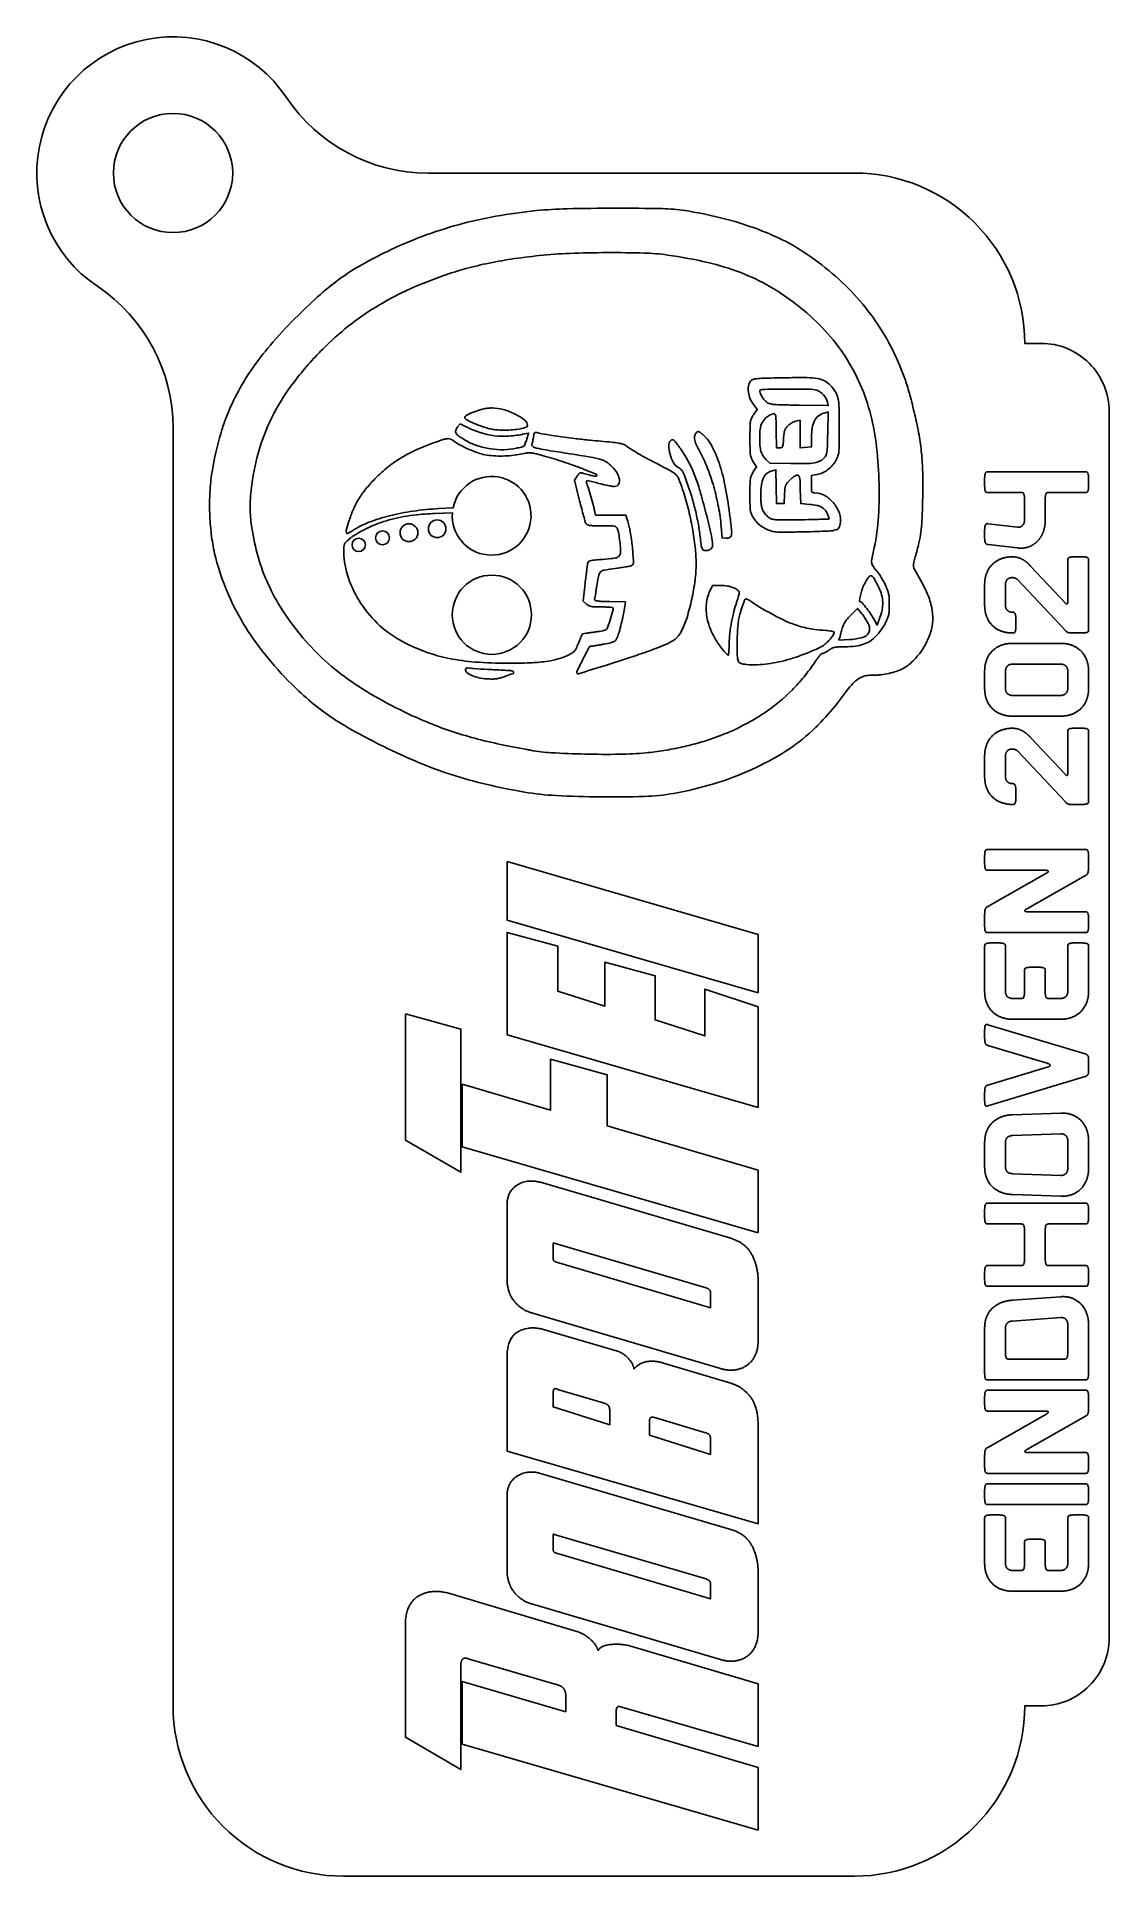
# Model space of a CAD drawing. Header units: millimetres. Extents: x -13.4 to 18.1, y -37 to 17.
import ezdxf

# ---------------------------------------------------------------- set-up
doc = ezdxf.new("R2010")
doc.units = ezdxf.units.MM

msp = doc.modelspace()

# ---------------------------------------------------------------- linework, layer by layer
for p, q in [((14.466, 3.791), (14.466, 3.995)), ((14.568, 4.198), (17.414, 4.198)), ((17.516, 3.995), (17.516, 3.791)), ((15.533, 3.588), (14.568, 3.588)), ((15.635, 2.776), (15.635, 3.384)), ((16.245, 3.384), (16.245, 2.776)), ((17.414, 3.588), (16.347, 3.588)), ((14.466, 2.268), (14.466, 2.471)), ((14.568, 2.675), (15.431, 2.573)), ((11.154, 1.637), (11.224, 1.973)), ((15.431, 1.962), (14.568, 2.064)), ((17.109, 1.702), (17.313, 1.702)), ((11.286, 1.303), (11.213, 1.393)), ((15.816, 1.429), (16.836, 0.344)), ((16.906, 0.372), (16.906, 1.6)), ((17.516, 1.6), (17.516, -0.432)), ((14.466, 0.28), (14.466, 0.89)), ((15.077, 0.89), (15.077, 0.28)), ((16.836, -0.46), (15.426, 1.037)), ((15.382, -0.127), (15.382, -0.331)), ((17.313, -0.534), (17.007, -0.534)), ((15.28, -0.839), (16.702, -0.839)), ((16.702, -1.45), (15.28, -1.45)), ((14.466, -2.162), (14.466, -1.653)), ((15.077, -1.653), (15.077, -2.162)), ((16.906, -2.162), (16.906, -1.653)), ((17.516, -1.653), (17.516, -2.162)), ((15.28, -2.366), (16.702, -2.366)), ((16.702, -2.976), (15.28, -2.976)), ((15.816, -3.604), (16.836, -4.688)), ((16.906, -4.661), (16.906, -3.433)), ((17.109, -3.331), (17.313, -3.331)), ((17.516, -3.433), (17.516, -5.465)), ((0.451, -3.843), (1.037, -3.956)), ((14.466, -4.753), (14.466, -4.142)), ((15.077, -4.142), (15.077, -4.753)), ((16.836, -5.493), (15.426, -3.996)), ((15.382, -5.16), (15.382, -5.363)), ((17.313, -5.567), (17.007, -5.567)), ((14.568, -6.89), (17.414, -6.89)), ((14.466, -7.297), (14.466, -7.093)), ((16.235, -7.5), (14.568, -7.5)), ((17.516, -7.093), (17.516, -7.398)), ((14.555, -8.567), (16.263, -7.599)), ((17.427, -7.652), (15.719, -8.619)), ((14.466, -9.126), (14.466, -8.82)), ((15.747, -8.719), (17.414, -8.719)), ((17.516, -8.922), (17.516, -9.126)), ((17.414, -9.329), (14.568, -9.329)), ((14.67, -9.634), (14.873, -9.634)), ((17.109, -9.634), (17.313, -9.634)), ((14.466, -11.059), (14.466, -9.736)), ((15.077, -9.736), (15.077, -11.059)), ((16.906, -11.059), (16.906, -9.736)), ((17.516, -9.736), (17.516, -11.059)), ((15.635, -11.059), (15.635, -10.448)), ((15.838, -10.347), (16.042, -10.347)), ((16.245, -10.448), (16.245, -11.059)), ((15.28, -11.262), (15.533, -11.262)), ((16.347, -11.262), (16.702, -11.262)), ((16.702, -11.873), (15.28, -11.873)), ((14.466, -12.411), (14.466, -12.208)), ((14.563, -12.034), (17.419, -12.89)), ((16.305, -13.166), (14.563, -12.645)), ((14.563, -13.806), (16.305, -13.283)), ((17.516, -13.022), (17.516, -13.429)), ((14.466, -14.24), (14.466, -14.037)), ((17.419, -13.558), (14.563, -14.414)), ((15.28, -14.68), (16.702, -14.628)), ((14.466, -16.204), (14.466, -15.494)), ((15.077, -15.494), (15.077, -16.204)), ((16.702, -15.238), (15.28, -15.29)), ((16.906, -16.256), (16.906, -15.442)), ((17.516, -15.442), (17.516, -16.256)), ((1.425, -16.661), (7.011, -18.304)), ((15.28, -16.407), (16.702, -16.459)), ((14.568, -17.273), (17.414, -17.273)), ((16.702, -17.07), (15.28, -17.018)), ((0.445, -19.484), (0.445, -17.332)), ((14.466, -17.68), (14.466, -17.477)), ((17.516, -17.477), (17.516, -17.68)), ((15.533, -17.884), (14.568, -17.884)), ((15.635, -18.899), (15.635, -18.087)), ((16.245, -18.087), (16.245, -18.899)), ((17.414, -17.884), (16.347, -17.884)), ((1.8, -18.505), (1.8, -18.881)), ((6.287, -19.759), (1.834, -18.452)), ((1.894, -19.002), (6.394, -20.336)), ((14.466, -19.509), (14.466, -19.306)), ((14.568, -19.102), (15.533, -19.102)), ((16.347, -19.105), (17.414, -19.102)), ((17.516, -19.306), (17.516, -19.509)), ((6.421, -20.296), (6.421, -19.907)), ((7.816, -19.552), (7.816, -21.322)), ((17.414, -19.713), (14.568, -19.713)), ((6.71, -22.127), (1.23, -20.511)), ((15.28, -20.122), (16.702, -20.02)), ((1.512, -20.98), (3.685, -21.617)), ((14.466, -22.256), (14.466, -20.936)), ((15.077, -20.936), (15.077, -21.646)), ((16.702, -20.631), (15.28, -20.733)), ((16.906, -21.646), (16.906, -20.834)), ((17.516, -20.834), (17.516, -22.256)), ((5.04, -21.966), (7.011, -22.556)), ((15.178, -21.849), (16.804, -21.849)), ((17.414, -22.46), (14.568, -22.46)), ((3.269, -23.133), (1.968, -22.751)), ((14.466, -23.172), (14.466, -22.969)), ((14.568, -22.765), (17.414, -22.765)), ((17.516, -22.969), (17.516, -23.274)), ((6.247, -24.005), (4.811, -23.576)), ((14.555, -24.443), (16.263, -23.475)), ((16.235, -23.376), (14.568, -23.376)), ((17.427, -23.527), (15.719, -24.495)), ((14.466, -25.001), (14.466, -24.696)), ((15.747, -24.594), (17.414, -24.594)), ((17.516, -24.798), (17.516, -25.001)), ((1.425, -25.205), (7.011, -26.849)), ((17.414, -25.205), (14.568, -25.205)), ((0.445, -28.029), (0.445, -25.876)), ((14.466, -25.917), (14.466, -25.713)), ((14.568, -25.51), (17.414, -25.51)), ((17.516, -25.713), (17.516, -25.917)), ((17.414, -26.12), (14.568, -26.12)), ((14.67, -26.426), (14.873, -26.426)), ((17.109, -26.426), (17.313, -26.426)), ((6.287, -28.304), (1.834, -26.996)), ((14.466, -27.85), (14.466, -26.527)), ((15.077, -26.527), (15.077, -27.85)), ((16.906, -27.85), (16.906, -26.527)), ((17.516, -26.527), (17.516, -27.85)), ((1.8, -27.05), (1.8, -27.425)), ((15.635, -27.85), (15.635, -27.24)), ((15.838, -27.138), (16.042, -27.138)), ((16.245, -27.24), (16.245, -27.85)), ((1.894, -27.546), (6.394, -28.881)), ((15.28, -28.054), (15.533, -28.054)), ((16.347, -28.054), (16.702, -28.054)), ((6.421, -28.841), (6.421, -28.452)), ((7.816, -28.096), (7.816, -29.867)), ((-1.231, -28.733), (2.498, -29.847)), ((6.71, -30.672), (1.23, -29.055)), ((16.702, -28.664), (15.28, -28.664)), ((1.86, -31.389), (-0.661, -30.658))]:
    msp.add_line(p, q)
for points in [[(-9.358, 5.485), (-9.358, -32.031, 0.414214), (-4.358, -37.031), (10.642, -37.031, 0.414214), (15.642, -32.031), (16.122, -32.031, 0.414214), (18.122, -30.031), (18.122, 5.969, 0.414214), (16.122, 7.969), (15.642, 7.969, 0.414214), (10.642, 12.969), (-1.874, 12.969, -0.250492), (-6.032, 15.191, 1.218525), (-11.58, 9.643, -0.250492)], [(-0.967, 5.245, -0.106049), (-1.052, 5.332, -0.228681), (-1.061, 5.414, -0.087003), (-1.004, 5.518), (-0.933, 5.606), (-0.771, 5.525, 0.037102), (-0.342, 5.351, 0.094684), (0.503, 5.246, 0.037296), (0.961, 5.31), (1.079, 5.336), (1.025, 5.157, -0.009609), (1.002, 5.086, -0.022906), (0.957, 4.972, -0.113044), (0.944, 4.954, -0.095792), (0.924, 4.943, -0.007562), (0.866, 4.925, -0.010054), (0.796, 4.906, -0.007526), (0.718, 4.888, -0.050854), (0.356, 4.846, -0.040113), (-0.039, 4.873, -0.040462), (-0.419, 4.961, -0.055122), (-0.741, 5.105, -0.013151)], [(6.189, 1.919, -0.086573), (6.162, 1.974, -0.037004), (6.14, 2.078, -0.005543), (6.114, 2.289, 0.018612), (6.053, 2.702, 0.015467), (5.958, 3.136, 0.014874), (5.832, 3.581, 0.013899), (5.677, 4.029, 0.014838), (5.625, 4.156, 0.047546), (5.58, 4.235, 0.06778), (5.53, 4.289, 0.061855), (5.467, 4.329, -0.161097), (5.333, 4.457, -0.056251), (5.233, 4.709, -0.056547), (5.193, 4.969, -0.209038), (5.252, 5.12, -0.438924), (5.353, 5.116, -0.025748), (5.562, 4.842, -0.029146), (5.781, 4.477, -0.027322), (5.961, 4.081, -0.023939), (6.105, 3.654, -0.007058), (6.285, 2.986, -0.00516), (6.448, 2.317, -0.057157), (6.479, 2.044, -0.13317), (6.459, 1.969, -0.124485), (6.403, 1.912, -0.110977), (6.321, 1.884, -0.090123), (6.229, 1.891, -0.174115)], [(7.036, 2.509, -0.064903), (7.033, 2.34, -0.242378), (6.981, 2.267, -0.143298), (6.873, 2.247), (6.759, 2.258), (6.731, 2.593, 0.026155), (6.653, 3.167, 0.022532), (6.513, 3.76, 0.023047), (6.325, 4.32, 0.032933), (6.104, 4.796, -0.016652), (5.992, 5.017, -0.068659), (5.948, 5.161, -0.120121), (5.956, 5.267, -0.114579), (6.013, 5.36, -0.137736), (6.045, 5.378, -0.163615), (6.08, 5.376, -0.072132), (6.128, 5.347, -0.011786), (6.209, 5.277, -0.087498), (6.46, 4.954, -0.041289), (6.668, 4.468, -0.031941), (6.841, 3.815, -0.015704), (6.98, 2.965, -0.004931)]]:
    msp.add_lwpolyline(points, format="xyb", close=True)
for points in [[(-7.924, 5.432, -0.020681), (-7.791, 5.814, -0.030242), (-7.439, 6.569, -0.029452), (-6.996, 7.282, -0.026359), (-6.426, 8.005, -0.016582), (-5.69, 8.789, -0.015009), (-5.032, 9.407, -0.025615), (-4.442, 9.878, -0.026416), (-3.82, 10.275, -0.017266), (-3.065, 10.67, -0.021712), (-2.029, 11.112, -0.023337), (-0.983, 11.451, -0.022715), (0.115, 11.698, -0.018535), (1.308, 11.864, -0.019922), (2.199, 11.92, -0.005421), (3.61, 11.936, -0.004567), (5.011, 11.923, -0.034152), (5.672, 11.866, -0.020977), (6.671, 11.668, -0.024176), (7.603, 11.393, -0.025948), (8.436, 11.053, -0.036004), (9.14, 10.659, -0.030219), (9.993, 10.02, -0.034672), (10.722, 9.309)], [(11.821, 7.655, -0.013505), (12.009, 7.23, -0.018081), (12.156, 6.836, -0.015672), (12.287, 6.39, -0.00714), (12.433, 5.8, -0.014078), (12.552, 5.206, -0.021093), (12.62, 4.681, -0.018718), (12.649, 4.109, -0.008417), (12.645, 3.356, -0.005257), (12.626, 2.772, -0.021794), (12.595, 2.421, -0.026935), (12.537, 2.11, -0.011223), (12.428, 1.698), (12.384, 1.547, 0.207565), (12.413, 1.318), (12.466, 1.228, -0.022087), (12.737, 0.722, -0.046875), (12.891, 0.305, -0.059209), (12.944, -0.064, -0.066484), (12.905, -0.421, -0.053352), (12.772, -0.787, -0.047597), (12.56, -1.132, -0.049345), (12.297, -1.418, -0.071698), (12.012, -1.607, -0.039361), (11.824, -1.678)], [(7.768, 2.725, -0.02289), (7.675, 2.854, -0.042366), (7.619, 2.957, -0.066602), (7.591, 3.055, -0.032537), (7.579, 3.197, -0.007242), (7.579, 3.849, -0.032343), (7.591, 3.992, -0.066087), (7.618, 4.089, -0.042555), (7.674, 4.193), (7.771, 4.342), (7.674, 4.491, -0.043305), (7.618, 4.595, -0.066127), (7.591, 4.694, -0.031596), (7.579, 4.84, -0.003404), (7.577, 5.179, -0.003222), (7.579, 5.528, -0.034549), (7.591, 5.669, -0.072929), (7.621, 5.765, -0.038508), (7.683, 5.875), (7.789, 6.031), (7.687, 6.164, -0.065354), (7.586, 6.34, -0.062825), (7.533, 6.538, -0.069396), (7.532, 6.723, -0.136617), (7.59, 6.856, -0.134875), (7.661, 6.906, -0.062782), (7.771, 6.932, -0.019802), (7.98, 6.945, -0.001344), (8.577, 6.958, -0.005342), (9.245, 6.963, -0.040606), (9.559, 6.937, -0.084779), (9.761, 6.867, -0.071339), (9.942, 6.73, -0.060312), (10.084, 6.548, -0.083878), (10.159, 6.357, -0.045077), (10.192, 6.072, -0.006912), (10.2, 5.502, -0.001864), (10.197, 4.983, -0.02408), (10.186, 4.79, -0.059215), (10.157, 4.664, -0.040279), (10.097, 4.529)], [(9.64, 6.54, 0.070692), (9.535, 6.592, 0.078043), (9.321, 6.627, 0.004386), (8.645, 6.626, 0.001661), (7.924, 6.616, 0.335506), (7.871, 6.574, 0.118986), (7.871, 6.553)], [(-0.563, 5.943, -0.011505), (-0.464, 5.982, -0.039065), (-0.224, 6.048, -0.020207), (-0.106, 6.066, -0.027807), (0.001, 6.072, -0.067639), (0.332, 6.027, -0.047457), (0.684, 5.893, -0.048016), (0.966, 5.718, -0.233893), (1.047, 5.554, -0.331851), (1.011, 5.506, -0.023355), (0.837, 5.463, -0.027412), (0.617, 5.432, -0.02178), (0.377, 5.421, -0.012117), (0.182, 5.426, -0.026653), (0.034, 5.442, -0.028242), (-0.106, 5.472, -0.015355), (-0.274, 5.524, -0.008923), (-0.397, 5.569)], [(7.897, 6.471, 0.018752), (7.918, 6.426, 0.035602), (7.946, 6.377, 0.043699), (8.031, 6.276, 0.036005), (8.073, 6.24, 0.096983), (8.161, 6.197, 0.041585), (8.289, 6.175, 0.017278), (8.511, 6.163, 0.001892), (9.024, 6.154), (9.875, 6.143), (9.85, 6.241, 0.063218), (9.805, 6.356)], [(8.002, 4.611, 0.038899), (8.047, 4.56), (8.159, 4.454), (8.779, 4.441, 0.007787), (9.222, 4.44, 0.038535), (9.469, 4.462, 0.070944), (9.631, 4.513, 0.092041), (9.756, 4.605, 0.07974), (9.809, 4.682, 0.074093), (9.836, 4.774, 0.028052), (9.849, 4.93, 0.002438), (9.859, 5.329), (9.87, 5.957), (9.753, 5.923, 0.098359), (9.587, 5.838, 0.105405), (9.472, 5.698, 0.081674), (9.405, 5.492, 0.03762), (9.383, 5.211), (9.382, 4.926), (9.047, 4.9), (9.047, 5.709), (8.926, 5.685, 0.054775), (8.872, 5.668)], [(-0.63, 5.666, -0.028589), (-0.698, 5.703, -0.013015), (-0.77, 5.749, -0.121559), (-0.794, 5.776, -0.253561), (-0.794, 5.802)], [(7.951, 5.668, 0.073129), (7.9, 5.56, 0.051555), (7.871, 5.404, 0.042416), (7.871, 4.97, 0.044026), (7.9, 4.802, 0.045559), (7.922, 4.743)], [(8.745, 5.594, 0.036801), (8.693, 5.55, 0.039311), (8.632, 5.478, 0.075043), (8.598, 5.412, 0.053295), (8.578, 5.323, 0.011938), (8.563, 5.169, -0.006015), (8.549, 5, -0.075157), (8.534, 4.938, -0.205954), (8.505, 4.91, -0.091555), (8.452, 4.9), (8.359, 4.9), (8.348, 5.414, 0.002), (8.34, 5.756, 0.040002), (8.329, 5.859, 0.217599), (8.302, 5.897, 0.208026), (8.255, 5.903, 0.064581), (8.14, 5.851)], [(0.591, 4.677, 0.025696), (0.845, 4.716, -0.012859), (1.024, 4.748, -0.053496), (1.134, 4.753, -0.044208), (1.251, 4.735, -0.006935), (1.478, 4.677, -0.012549), (2.036, 4.51, -0.011992), (2.593, 4.313, -0.007187), (3.067, 4.124, -0.694079), (3.065, 4.072, -0.111935), (3.037, 4.069, -0.027925), (2.899, 4.094, -0.01174), (2.819, 4.116, 0.004596), (2.649, 4.164, 0.105973), (2.598, 4.166, 0.181439), (2.561, 4.145, 0.019074), (2.5, 4.065), (2.422, 3.956), (2.575, 3.349, 0.002623), (2.637, 3.112, 0.003711), (2.694, 2.901, 0.002147), (2.744, 2.724, 0.052052), (2.764, 2.677, 0.167477), (2.801, 2.642, 0.069422), (2.868, 2.623, 0.030533), (2.986, 2.614, 0.004464), (3.226, 2.612, -0.003137), (3.506, 2.61, -0.047022), (3.603, 2.6, -0.1475), (3.654, 2.572, -0.105691), (3.689, 2.517, -0.050824), (3.724, 2.386, -0.023075), (3.777, 1.929, -0.053463), (3.772, 1.796, -0.152202), (3.736, 1.722, -0.136082), (3.663, 1.677, -0.04687), (3.515, 1.65, -0.004707), (3.158, 1.62, 0.005889), (2.968, 1.604, 0.048235), (2.883, 1.587, 0.124772), (2.838, 1.56, 0.146247), (2.815, 1.518, 0.017292), (2.806, 1.465, 0.001094), (2.786, 1.31, 0.001607), (2.762, 1.125, 0.001194), (2.737, 0.92), (2.676, 0.401), (2.775, 0.316, 0.056617), (2.842, 0.27, 0.071659), (2.913, 0.245, 0.041709), (3.014, 0.233, 0.007813), (3.201, 0.23, -0.005352), (3.327, 0.229, -0.008186), (3.437, 0.225, -0.003682), (3.53, 0.219, -0.18107), (3.546, 0.212, -0.26977), (3.561, 0.156, -0.006069), (3.482, -0.117, -0.007386), (3.397, -0.383, -0.186671), (3.349, -0.441, -0.072962), (3.312, -0.456, -0.01645), (3.106, -0.494, -0.007109), (2.983, -0.512, 0.004032), (2.863, -0.528, 0.006188), (2.759, -0.544, 0.002447), (2.671, -0.559, 0.153692), (2.657, -0.566, 0.092253), (2.648, -0.579, 0.001924), (2.616, -0.652, 0.004417), (2.58, -0.738, 0.002952), (2.539, -0.836, -0.013428), (2.475, -0.986, -0.064447), (2.425, -1.065, -0.080109), (2.362, -1.12, -0.02738), (2.256, -1.178, -0.044383), (1.942, -1.297, -0.03439), (1.583, -1.371, -0.025068), (1.121, -1.411, -0.009354), (0.47, -1.421, -0.017022), (-0.49, -1.386, -0.032474), (-1.254, -1.282, -0.037135), (-1.927, -1.093, -0.03203), (-2.6, -0.798, -0.066301), (-3.284, -0.32, -0.06109), (-3.842, 0.332, -0.062866), (-4.211, 1.08, -0.079878), (-4.345, 1.837, -0.011336), (-4.344, 1.997, -0.086599), (-4.328, 2.07, -0.103066), (-4.29, 2.128, -0.019055), (-4.195, 2.216, -0.040468), (-4.01, 2.35, -0.018553), (-3.751, 2.495, -0.018025), (-3.46, 2.631, -0.021427), (-3.176, 2.736, -0.02059), (-2.843, 2.83, -0.018564), (-2.492, 2.899, -0.017139), (-2.11, 2.946, -0.01261), (-1.684, 2.973), (-1.159, 2.994, 31.781777), (-1.139, 3.138), (-1.553, 3.116, 0.021775), (-2.309, 3.043, 0.026753), (-3.006, 2.906, 0.029569), (-3.608, 2.715, 0.050872), (-4.077, 2.478, -0.021), (-4.226, 2.391, -0.434824), (-4.27, 2.407, -0.174282), (-4.275, 2.478, -0.006041), (-4.195, 2.747, -0.027458), (-4.073, 3.08, -0.032862), (-3.92, 3.377, -0.031827), (-3.726, 3.659, -0.023226), (-3.476, 3.946, -0.029673), (-3.092, 4.305, -0.035491), (-2.689, 4.593, -0.032656), (-2.222, 4.839, -0.01976), (-1.642, 5.07, -0.00766), (-1.399, 5.152, -0.068234), (-1.288, 5.172, -0.123527), (-1.203, 5.154, -0.046869), (-1.1, 5.091, 0.039971), (-0.92, 4.978, 0.034981), (-0.405, 4.752, 0.040758), (-0.202, 4.698, 0.027821), (0.044, 4.668)], [(2.475, 5.17, 0.006563), (2.889, 5.125, -0.000942), (3.511, 5.066, -0.014399), (3.726, 5.039, -0.043838), (3.846, 5.009, -0.068517), (3.941, 4.961, 0.009883), (4.15, 4.823, 0.010386), (4.361, 4.696, 0.008817), (4.605, 4.561, 0.00439), (4.919, 4.398, -0.007743), (5.275, 4.21, -0.077563), (5.408, 4.108, -0.095598), (5.492, 3.977, -0.014449), (5.6, 3.682, -0.018952), (5.76, 3.133, -0.016498), (5.886, 2.548, -0.017026), (5.969, 1.984, -0.027904), (5.996, 1.502, -0.032425), (5.964, 1.015, -0.020723), (5.867, 0.456, -0.020839), (5.729, -0.076, -0.043313), (5.569, -0.474, -0.066243), (5.452, -0.645, -0.07391), (5.297, -0.772, -0.04121), (5.047, -0.896, -0.007563), (4.563, -1.08, -0.008072), (4.055, -1.254, -0.002971), (3.333, -1.484, -0.000296), (2.54, -1.732, -0.278677), (2.504, -1.723, -0.319729), (2.495, -1.667, -0.003661), (2.672, -1.31, -0.003862), (2.854, -0.956, -0.280107), (2.907, -0.924, 0.038738), (2.944, -0.921, 0.002799), (3.044, -0.905, 0.003909), (3.163, -0.885, 0.002946), (3.294, -0.86, 0.006246), (3.503, -0.818, 0.062591), (3.586, -0.788, 0.125578), (3.636, -0.745, 0.05279), (3.678, -0.668, 0.027745), (3.735, -0.507, 0.019288), (3.857, -0.021, 0.01829), (3.892, 0.183), (3.919, 0.377), (3.459, 0.387, -0.003764), (3.208, 0.395, -0.027552), (3.088, 0.406, -0.074251), (3.029, 0.424, -0.360245), (3.015, 0.453, 0.019455), (3.023, 0.49, 0.001755), (3.039, 0.58, 0.002278), (3.057, 0.689, 0.001778), (3.076, 0.807, -0.007631), (3.137, 1.16, -0.149204), (3.188, 1.257, -0.155866), (3.284, 1.307, -0.008542), (3.622, 1.36, 0.003088), (3.797, 1.386, 0.004611), (3.949, 1.411, 0.002049), (4.078, 1.433, 0.094062), (4.103, 1.443, 0.274266), (4.157, 1.544, 0.010516), (4.124, 1.986, 0.018959), (4.063, 2.439, 0.037093), (3.974, 2.793), (3.929, 2.928), (3.04, 2.928), (3.015, 3.058, 0.021049), (2.984, 3.195, 0.003032), (2.905, 3.471, 0.003171), (2.824, 3.746, 0.018763), (2.775, 3.888, -0.192107), (2.775, 3.924, -0.335833), (2.8, 3.938, -0.032008), (2.88, 3.924, -0.000819), (3.239, 3.834, 0.01011), (3.469, 3.782, 0.055056), (3.596, 3.769, 0.118014), (3.674, 3.789, 0.149924), (3.727, 3.841, 0.181342), (3.745, 3.98, 0.074233), (3.675, 4.16, 0.063236), (3.536, 4.343, 0.058197), (3.352, 4.492, 0.052777), (3.262, 4.536, 0.023384), (3.135, 4.576, 0.01766), (2.965, 4.615, 0.007566), (2.735, 4.655, -0.000465), (1.581, 4.84, -0.015712), (1.308, 4.892, -0.096055), (1.201, 4.94, -0.332094), (1.178, 5.007, 0.0214), (1.189, 5.047)], [(1.214, 5.166, 0.009457), (1.222, 5.225, -0.018141), (1.235, 5.302, -0.119336), (1.252, 5.337, -0.207583), (1.278, 5.35, -0.072493), (1.32, 5.347, 0.013507), (1.616, 5.291)], [(1.886, -5.307, -0.028967), (0.954, -5.203, -0.015549), (-0.179, -4.973, -0.020465), (-1.195, -4.689, -0.020749), (-2.172, -4.327, -0.016738), (-3.191, -3.861, -0.010807), (-4.081, -3.392, -0.022625), (-4.748, -2.981, -0.026166), (-5.311, -2.555, -0.021002), (-5.871, -2.04, -0.027033), (-6.664, -1.156, -0.033661), (-7.296, -0.252, -0.035538), (-7.773, 0.684, -0.037396), (-8.104, 1.663, -0.027211), (-8.215, 2.221, -0.021779), (-8.275, 2.83, -0.021558), (-8.283, 3.451, -0.024844), (-8.235, 4.04, -0.016765), (-8.163, 4.479)], [(9.376, 2.796, 0.002189), (9.645, 2.803, 0.000277), (9.884, 2.81, 0.191214), (9.895, 2.815, 0.264695), (9.898, 2.825, 0.010282), (9.887, 2.862, 0.015947), (9.872, 2.907, 0.010307), (9.852, 2.958, 0.074906), (9.779, 3.079, 0.094615), (9.678, 3.161, 0.07466), (9.536, 3.213, 0.030703), (9.331, 3.242), (9.066, 3.263), (9.055, 3.681, 0.003244), (9.047, 3.944, 0.043149), (9.035, 4.04, 0.159428), (9.01, 4.083, 0.183988), (8.966, 4.1, 0.11868), (8.926, 4.09, 0.030253), (8.868, 4.057, 0.028979), (8.805, 4.009, 0.025254), (8.745, 3.951, 0.022724), (8.662, 3.856, 0.080284), (8.623, 3.785, 0.065435), (8.603, 3.698, 0.011812), (8.593, 3.533), (8.582, 3.263), (8.359, 3.263), (8.338, 4.256), (8.236, 4.231, 0.106661), (8.079, 4.154, 0.11409), (7.972, 4.02, 0.080904), (7.912, 3.814, 0.031027), (7.893, 3.515, 0.010924), (7.897, 3.355, 0.024623), (7.908, 3.234, 0.032258), (7.928, 3.139, 0.050096), (7.959, 3.061, 0.033749), (7.991, 3.006, 0.044309), (8.084, 2.895, 0.039091), (8.129, 2.856, 0.089065), (8.219, 2.812, 0.051448), (8.337, 2.792, 0.019354), (8.543, 2.785)], [(9.856, 4.254, -0.055225), (9.702, 4.164, -0.065837), (9.54, 4.116), (9.382, 4.092), (9.382, 3.835, 0.005477), (9.384, 3.667, 0.08947), (9.395, 3.612, 0.236666), (9.423, 3.587, 0.063689), (9.484, 3.578, -0.120305), (9.753, 3.51, -0.085731), (10, 3.319, -0.083102), (10.175, 3.05, -0.101694), (10.237, 2.757, -0.100299), (10.202, 2.583, -0.22319), (10.105, 2.495, -0.064812), (9.883, 2.457, -0.003713), (9.189, 2.436, -0.001662), (8.614, 2.424, -0.017983), (8.382, 2.429, -0.044158), (8.236, 2.45, -0.046281), (8.099, 2.496, -0.021901), (7.954, 2.568)], [(11.051, 1.097, -0.064736), (11.08, 1.127, -0.212792), (11.132, 1.142, -0.180535), (11.184, 1.114, -0.056027), (11.247, 1.021, -0.007012), (11.358, 0.804, -0.048357), (11.44, 0.587, -0.057299), (11.473, 0.371, -0.056137), (11.456, 0.149, -0.043675), (11.39, -0.083), (11.306, -0.304), (11.228, -0.153, 0.028277), (11.136, 0.001, 0.014663), (11.004, 0.184, 0.007205), (10.868, 0.356, 0.226019), (10.821, 0.379, -0.446416), (10.792, 0.41)], [(6.978, -0.624, 0.025173), (6.963, -0.914, -0.009707), (6.961, -1.017, -0.016127), (6.955, -1.104, -0.010002), (6.946, -1.174, -0.379527), (6.935, -1.183, -0.178977), (6.919, -1.177, -0.010813), (6.881, -1.14, -0.015078), (6.836, -1.094, -0.010499), (6.788, -1.039, -0.051548), (6.503, -0.612, -0.063351), (6.334, -0.164, -0.070374), (6.293, 0.27, -0.092535), (6.384, 0.657), (6.475, 0.863), (6.723, 0.863, -0.044572), (6.919, 0.845, -0.054099), (7.095, 0.794, -0.065241), (7.221, 0.721, -0.233047), (7.261, 0.639, -0.062397), (7.256, 0.602, -0.015125), (7.204, 0.419, -0.006599), (7.168, 0.313, 0.026545), (7.089, 0.041)], [(8.905, -1.25, -0.019407), (8.568, -1.348, -0.018678), (8.255, -1.414, -0.019329), (7.941, -1.456, -0.020589), (7.654, -1.47, -0.041195), (7.429, -1.454, -0.01584), (7.322, -1.434, -0.092027), (7.269, -1.411, -0.13782), (7.239, -1.376, -0.052473), (7.217, -1.314, -0.046261), (7.208, -1.244, -0.011818), (7.201, -0.9, -0.005216), (7.204, -0.7, -0.007335), (7.214, -0.43, -0.018775), (7.232, -0.236, -0.02298), (7.262, -0.068, -0.017525), (7.31, 0.113, -0.006493), (7.348, 0.235, -0.008976), (7.386, 0.343, -0.006115), (7.42, 0.432, -0.102261), (7.437, 0.458, -0.243153), (7.46, 0.466, -0.052458), (7.502, 0.454, -0.040488), (7.555, 0.428, -0.021225), (7.617, 0.387, 0.022439), (7.859, 0.228, 0.018802), (8.542, -0.143, 0.022609), (8.805, -0.259, 0.019379), (9.026, -0.335, 0.02286), (9.241, -0.389, 0.019603), (9.485, -0.429, 0.009447), (9.8, -0.461, -0.009251), (9.897, -0.471, -0.015146), (9.978, -0.484, -0.008857), (10.043, -0.497, -0.353389), (10.051, -0.508, -0.140285), (10.033, -0.57, -0.022023), (9.959, -0.677, -0.025463), (9.868, -0.785, -0.041575), (9.779, -0.865, -0.054156), (9.593, -0.977)], [(10.369, -0.209, -0.033014), (10.438, -0.118, -0.017524), (10.534, -0.013), (10.733, 0.189), (10.857, 0.033, -0.054594), (11.064, -0.294, -0.230236), (11.064, -0.52, -0.219006), (10.885, -0.667, -0.049838), (10.487, -0.73), (10.19, -0.747), (10.215, -0.659, 0.001314), (10.227, -0.613)], [(-0.744, -1.563, -0.072925), (-0.7, -1.56, -0.013894), (-0.618, -1.569, 0.015167), (-0.525, -1.578, 0.004958), (-0.12, -1.604, 0.002273), (0.11, -1.615, -0.004005), (0.543, -1.637, -0.159821), (0.631, -1.672, -0.566079), (0.624, -1.719, -0.011981), (0.357, -1.82, -0.020936), (0.232, -1.858, -0.033972), (0.124, -1.879, -0.031287), (0.007, -1.886, -0.014804), (-0.144, -1.881, -0.036467), (-0.383, -1.847, -0.050876), (-0.588, -1.781, -0.062995), (-0.731, -1.695, -0.230318), (-0.776, -1.603)], [(11.354, -1.768, -0.032223), (11.135, -1.774, 0.07655), (10.945, -1.796, 0.072968), (10.768, -1.875, 0.062031), (10.598, -2.013, 0.036129), (10.431, -2.217, -0.013247), (10.198, -2.527)], [(9.661, -3.148, -0.016069), (9.409, -3.399, -0.046795), (8.611, -4.014, -0.034497), (7.629, -4.543, -0.032581), (6.519, -4.961, -0.030314), (5.337, -5.243, -0.034961), (4.485, -5.332)]]:
    msp.add_lwpolyline(points, format="xyb")
for points in [[(0.445, -7.245), (7.816, -9.384), (7.816, -11.094), (0.445, -8.961)], [(7.816, -14.461), (0.445, -12.328), (0.445, -9.324), (1.941, -9.733), (1.941, -11.054), (3.316, -11.49), (3.316, -10.202), (4.791, -10.598), (4.791, -11.892), (6.253, -12.362), (6.253, -10.987), (7.816, -11.51)], [(-2.539, -11.718), (-0.909, -12.161), (-0.909, -16.366), (-2.539, -15.42)], [(7.816, -18.143), (-0.869, -15.621), (-0.869, -13.784), (1.726, -14.542), (1.726, -13.046), (3.39, -13.502), (3.39, -15.004), (7.816, -16.305)]]:
    msp.add_lwpolyline(points, close=True)
for points in [[(7.816, -23.777), (7.816, -26.688), (0.445, -24.555), (0.445, -21.805)], [(1.8, -22.851), (1.8, -23.254), (3.463, -23.777), (3.463, -23.401)], [(4.624, -23.69), (4.624, -24.079), (6.421, -24.649), (6.421, -24.22)], [(-0.909, -30.832), (-0.909, -33.897), (-2.539, -32.952), (-2.539, -29.665)], [(4.181, -30.303), (7.816, -31.382), (7.816, -33.22), (3.819, -32.073)], [(3.651, -32.194), (3.651, -32.603), (7.816, -33.837), (7.816, -35.675), (-0.869, -33.153), (-0.869, -31.315), (2.169, -32.201), (2.169, -31.718)]]:
    msp.add_lwpolyline(points)
for centre, radius in [((-9.358, 12.969), 1.75), ((-1.605, 2.525), 0.259), ((-3.908, 2.051), 0.196), ((-3.21, 2.257), 0.204), ((-2.433, 2.409), 0.262), ((0, 0), 1.163)]:
    msp.add_circle(centre, radius)
for centre, radius, start, end in [((2.036, 0), 10.54, 102.0615, 105.8734), ((2.336, -1.405), 11.977, 98.5045, 102.0616), ((3.389, -8.447), 19.097, 95.9968, 98.5046), ((2.803, -2.869), 13.488, 92.2057, 95.9968), ((4.296, 4.515), 6.107, 81.8849, 88.376), ((3.18, -3.314), 14.016, 76.984, 81.8849), ((4.694, 3.234), 7.295, 68.9941, 76.984), ((2.303, -0.827), 11.409, 109.5831, 115.0087), ((2.142, -0.374), 10.928, 105.8734, 109.5831), ((5.129, 4.367), 6.081, 60.146, 68.994), ((1.167, 1.609), 8.721, 115.0087, 121.6449), ((4.81, 3.812), 6.721, 51.9374, 60.1459), ((0.916, 2.016), 8.243, 121.6449, 128.4837), ((4.52, 3.441), 7.192, 43.8875, 51.9373), ((1.316, 1.513), 8.886, 128.4837, 134.9479), ((5.564, 4.445), 5.744, 34.3583, 43.8875), ((1.844, 0.984), 9.633, 134.9479, 142.3866), ((5.762, 4.581), 5.503, 24.6083, 34.3583), ((-0.63, 2.89), 6.51, 142.3867, 152.3638), ((5.333, 4.384), 5.976, 15.4428, 24.6084), ((4.756, 4.225), 6.574, 7.2482, 15.4428), ((-1.153, 3.164), 5.919, 152.3638, 162.8753), ((-0.61, 2.997), 6.488, 162.8752, 172.6876), ((0.66, 2.834), 7.768, 172.6876, 175.1732), ((-2.919, 3.136), 4.177, 175.1732, 179.1283), ((5.006, 3.28), 6.355, 348.1248, 356.5147), ((-0.147, 3.611), 6.98, 187.7672, 195.0404), ((-1.273, 3.308), 5.814, 195.0404, 203.3819), ((11.438, 1.577), 0.291, 168.1248, 219.1127), ((10.191, 0.412), 1.412, 34.3838, 39.1127), ((8.907, -0.466), 2.967, 28.9375, 34.3777), ((-1.181, 3.348), 5.914, 203.3819, 211.647), ((12.169, 0.286), 1.379, 154.1602, 161.3574), ((10.151, 0.222), 1.546, 24.502, 28.9436), ((9.635, -0.014), 2.113, 20.3357, 24.502), ((10.921, 0.463), 0.741, 11.2319, 20.3357), ((10.799, 0.439), 0.866, 2.9847, 11.2318), ((0.176, 4.185), 7.508, 211.647, 218.5573), ((11.073, 0.124), 0.589, 337.7509, 348.3552), ((10.921, 0.155), 0.744, 348.3552, 357.4688), ((8.092, 0.298), 3.576, 0.1095, 2.9847), ((7.707, 0.297), 3.961, 357.4688, 0.1095), ((-0.007, 4.039), 7.274, 218.5573, 226.0437), ((-30.621, 10.573), 42.352, 344.8899, 344.9942), ((9.505, 0.93), 2.361, 321.3447, 327.787), ((10.502, 0.302), 1.183, 327.7871, 333.1897), ((9.928, 0.592), 1.826, 333.1897, 337.7509), ((9.075, 0.114), 1.41, 301.8285, 304.722), ((10.336, -1.704), 0.803, 116.8742, 124.722), ((10.132, -1.302), 0.352, 102.3286, 116.8742), ((10.195, -1.593), 0.65, 92.6045, 102.3286), ((10.437, -6.912), 5.974, 90.7018, 92.6045), ((10.326, 2.174), 3.113, 270.7018, 276.4597), ((10.55, 0.197), 1.123, 276.4597, 288.782), ((10.645, -0.082), 0.828, 288.782, 303.5301), ((10.527, 0.096), 1.042, 303.5301, 315.948), ((10.424, 0.195), 1.185, 315.948, 321.3448), ((0.055, 4.103), 7.364, 226.0437, 233.4617), ((4.283, 2.129), 6.277, 321.0311, 326.0168), ((11.393, -2.663), 2.297, 143.2917, 146.0168), ((10.665, -2.12), 1.389, 139.2953, 143.2916), ((10.762, -2.203), 1.517, 136.3603, 139.3202), ((9.7, -1.182), 0.043, 71.9759, 143.8277), ((0.877, 5.212), 8.743, 233.4617, 240.2151), ((4.98, 1.566), 5.381, 315.4347, 321.0311), ((4.033, 10.726), 15.097, 240.2151, 244.7013), ((5.091, 1.501), 5.26, 300.4488, 303.9105), ((2.568, 7.816), 11.846, 252.2319, 255.8905), ((3.115, 9.991), 14.088, 255.8905, 259.1033), ((3.653, 4.838), 8.932, 282.5455, 285.9571), ((4.61, 1.491), 5.45, 285.9571, 290.8963), ((22.69, -45.867), 45.241, 110.7771, 110.8963), ((28.468, -61.096), 61.53, 110.68244, 110.77709), ((26.693, -56.394), 56.504, 110.5868, 110.6824), ((12.604, -18.884), 16.435, 110.347, 110.5867), ((6.002, -1.081), 2.553, 290.347, 296.0341), ((-100.073, -528.796), 534.491, 79.08435, 79.09558), ((2.005, 0.51), 4.569, 259.0843, 266.7419), ((3.386, 24.773), 28.87, 266.7418, 268.7024), ((3.366, 23.884), 27.981, 268.7025, 270.7916), ((3.622, 5.377), 9.472, 270.7917, 275.4773), ((3.752, 4.015), 8.104, 275.4773, 279.2235), ((3.527, 5.405), 9.512, 279.2235, 282.5455)]:
    msp.add_arc(centre, radius, start, end)
for centre, major_axis, ratio, start_param, end_param in [((10.628, -95.809), (-10.192, 106.294), 0.550938, 6.214674, 6.251716), ((5.527, 4.518), (-1.782, -6.877), 0.98256, 2.277848, 2.561085), ((8.046, 6.474), (-0.14, 0.249), 0.47615, 0.996081, 1.320031), ((9.348, 6.076), (0.078, 0.547), 0.950868, 5.377965, 5.844536), ((-0.444, 5.778), (0.585, 0.226), 0.315764, 1.65251, 1.960204), ((3.476, -1.171), (8.582, -10.851), 0.75393, 3.624765, 3.711102), ((-0.659, 5.737), (0.148, 0.036), 0.950367, 1.841564, 2.42228), ((0.516, 5.938), (1.812, -0.377), 0.330046, 4.098496, 4.254285), ((8.493, 5.343), (0.635, -0.07), 0.946716, 2.260137, 2.690198), ((9.067, 4.869), (0.096, 0.845), 0.79391, 0.433466, 0.636037), ((0.02, 6.973), (-0.771, 2.494), 0.384153, 3.720119, 3.791153), ((15.097, 12.181), (18.609, 3.95), 0.323709, 3.836066, 3.900524), ((-0.227, 3.768), (8.884, -7.569), 0.984949, 0.637531, 0.824579), ((0.508, 8.02), (2.14, 2.713), 0.92642, 3.706236, 3.872228), ((8.645, 5.017), (0.781, -0.136), 0.916236, 3.715749, 3.920833), ((9.331, 4.933), (0.87, -0.004), 0.979211, 5.36484, 5.793823), ((-2.098, 2.521), (4.796, -1.767), 0.794419, 3.413581, 3.540981), ((8.272, 3.104), (0.626, 0.106), 0.968408, 3.632128, 4.025125), ((8.773, 2.805), (1.158, 0.012), 0.015581, 4.512242, 5.259241), ((11.138, 0.694), (-0.259, -0.624), 0.399859, 4.187739, 4.567502), ((11.58, 0.471), (-0.327, -1.026), 0.707473, 4.68834, 4.991508), ((12.166, -1.385), (-3.152, 4.344), 0.956406, 0.691016, 0.819538), ((10.399, 0.136), (0.345, 1.327), 0.01914, 4.118553, 4.246343), ((10.969, -0.535), (0.696, 0.1), 0.921767, 2.463067, 2.766616), ((7.878, 0.763), (3.792, 0.964), 0.568093, 4.840446, 5.033015), ((-0.735, -1.603), (0.0408, 0.0037), 0.994287, 1.694846, 3.052239), ((9.742, -0.958), (0.334, 0.208), 0.375038, 4.398625, 4.709717), ((10.71, 0.923), (2.154, -1.957), 0.864676, 5.61549, 5.797266), ((5.268, 1.67), (-0.303, 5.363), 0.948413, 3.653951, 3.851739), ((-1.451, 15.578), (8.239, -20.707), 0.582961, 0.264932, 0.323556), ((3.053, 7.46), (9.792, 6.714), 0.950136, 3.647802, 3.776608), ((6.713, 1.621), (4.97, 4.816), 0.630088, 4.234667, 4.34449), ((7.55, 41.732), (-10.652, -46.339), 0.781478, 0.13545, 0.204797)]:
    msp.add_ellipse(centre, major_axis=major_axis, ratio=ratio, start_param=start_param, end_param=end_param)
for points in [[(14.466, 3.995), (14.466, 4.072), (14.483, 4.154), (14.511, 4.194), (14.548, 4.198), (14.568, 4.198)], [(14.568, 3.588), (14.545, 3.588), (14.508, 3.595), (14.481, 3.633), (14.466, 3.717), (14.466, 3.791)], [(17.414, 4.198), (17.434, 4.198), (17.471, 4.194), (17.499, 4.154), (17.516, 4.072), (17.516, 3.995)], [(17.516, 3.791), (17.516, 3.717), (17.501, 3.633), (17.474, 3.595), (17.437, 3.588), (17.414, 3.588)], [(15.635, 3.384), (15.635, 3.461), (15.62, 3.543), (15.593, 3.583), (15.555, 3.588), (15.533, 3.588)], [(16.347, 3.588), (16.322, 3.588), (16.288, 3.583), (16.26, 3.543), (16.245, 3.461), (16.245, 3.384)], [(15.431, 2.573), (15.479, 2.568), (15.553, 2.595), (15.605, 2.65), (15.635, 2.729), (15.635, 2.776)], [(16.245, 2.776), (16.245, 2.662), (16.198, 2.451), (16.111, 2.27), (15.985, 2.121), (15.826, 2.015), (15.635, 1.955), (15.526, 1.955)], [(14.466, 2.471), (14.466, 2.551), (14.483, 2.637), (14.511, 2.672), (14.548, 2.677), (14.568, 2.675)], [(14.568, 2.064), (14.545, 2.067), (14.508, 2.079), (14.481, 2.119), (14.466, 2.198), (14.466, 2.268)], [(14.466, 0.89), (14.466, 1.072), (14.583, 1.372), (14.796, 1.585), (15.096, 1.702), (15.278, 1.702)], [(15.278, 1.702), (15.369, 1.702), (15.523, 1.657), (15.652, 1.583), (15.766, 1.484), (15.816, 1.429)], [(15.526, 1.955), (15.481, 1.955), (15.431, 1.962)], [(16.906, 1.6), (16.906, 1.625), (16.913, 1.66), (16.95, 1.689), (17.032, 1.702), (17.109, 1.702)], [(17.313, 1.702), (17.389, 1.702), (17.471, 1.689), (17.511, 1.66), (17.516, 1.625), (17.516, 1.6)], [(15.28, 1.091), (15.233, 1.091), (15.158, 1.064), (15.106, 1.01), (15.077, 0.935), (15.077, 0.89)], [(15.426, 1.037), (15.399, 1.064), (15.325, 1.091), (15.28, 1.091)], [(15.28, -0.534), (15.096, -0.534), (14.796, -0.417), (14.583, -0.204), (14.466, 0.096), (14.466, 0.28)], [(15.077, 0.28), (15.077, 0.233), (15.106, 0.158), (15.158, 0.106), (15.233, 0.076), (15.28, 0.076)], [(15.28, 0.076), (15.3, 0.076), (15.335, 0.069), (15.364, 0.032), (15.382, -0.05), (15.382, -0.127)], [(16.836, 0.344), (16.861, 0.317), (16.881, 0.317)], [(16.881, 0.317), (16.906, 0.317), (16.906, 0.372)], [(15.382, -0.331), (15.382, -0.408), (15.367, -0.489), (15.34, -0.529), (15.302, -0.534), (15.28, -0.534)], [(17.007, -0.534), (16.97, -0.534), (16.918, -0.524), (16.881, -0.504), (16.851, -0.477), (16.836, -0.46)], [(17.516, -0.432), (17.516, -0.455), (17.511, -0.492), (17.471, -0.519), (17.389, -0.534), (17.313, -0.534)], [(14.466, -1.653), (14.466, -1.47), (14.583, -1.169), (14.796, -0.956), (15.096, -0.839), (15.28, -0.839)], [(16.702, -0.839), (16.886, -0.839), (17.186, -0.956), (17.399, -1.169), (17.516, -1.47), (17.516, -1.653)], [(15.28, -1.45), (15.233, -1.45), (15.158, -1.48), (15.106, -1.532), (15.077, -1.609), (15.077, -1.653)], [(16.906, -1.653), (16.906, -1.609), (16.876, -1.532), (16.824, -1.48), (16.749, -1.45), (16.702, -1.45)], [(15.28, -2.976), (15.096, -2.976), (14.796, -2.857), (14.583, -2.644), (14.466, -2.346), (14.466, -2.162)], [(15.077, -2.162), (15.077, -2.207), (15.106, -2.284), (15.158, -2.336), (15.233, -2.366), (15.28, -2.366)], [(17.516, -2.162), (17.516, -2.348), (17.397, -2.649), (17.183, -2.859), (16.883, -2.976), (16.702, -2.976)], [(16.702, -2.366), (16.749, -2.366), (16.824, -2.336), (16.876, -2.284), (16.906, -2.207), (16.906, -2.162)], [(14.466, -4.142), (14.466, -3.961), (14.583, -3.661), (14.796, -3.448), (15.096, -3.331), (15.278, -3.331)], [(15.278, -3.331), (15.369, -3.331), (15.523, -3.376), (15.652, -3.45), (15.766, -3.549), (15.816, -3.604)], [(16.906, -3.433), (16.906, -3.408), (16.913, -3.373), (16.95, -3.343), (17.032, -3.331), (17.109, -3.331)], [(17.313, -3.331), (17.389, -3.331), (17.471, -3.343), (17.511, -3.373), (17.516, -3.408), (17.516, -3.433)], [(15.28, -3.941), (15.233, -3.941), (15.158, -3.969), (15.106, -4.023), (15.077, -4.098), (15.077, -4.142)], [(15.426, -3.996), (15.399, -3.969), (15.325, -3.941), (15.28, -3.941)], [(15.28, -5.567), (15.096, -5.567), (14.796, -5.45), (14.583, -5.237), (14.466, -4.937), (14.466, -4.753)], [(15.077, -4.753), (15.077, -4.8), (15.106, -4.875), (15.158, -4.927), (15.233, -4.956), (15.28, -4.956)], [(16.836, -4.688), (16.861, -4.716), (16.881, -4.716)], [(16.881, -4.716), (16.906, -4.716), (16.906, -4.661)], [(15.28, -4.956), (15.3, -4.956), (15.335, -4.964), (15.364, -5.001), (15.382, -5.083), (15.382, -5.16)], [(15.382, -5.363), (15.382, -5.44), (15.367, -5.522), (15.34, -5.562), (15.302, -5.567), (15.28, -5.567)], [(17.007, -5.567), (16.97, -5.567), (16.918, -5.557), (16.881, -5.537), (16.851, -5.51), (16.836, -5.493)], [(17.516, -5.465), (17.516, -5.488), (17.511, -5.525), (17.471, -5.552), (17.389, -5.567), (17.313, -5.567)], [(14.466, -7.093), (14.466, -7.016), (14.481, -6.934), (14.508, -6.895), (14.545, -6.89), (14.568, -6.89)], [(17.414, -6.89), (17.437, -6.89), (17.474, -6.895), (17.501, -6.934), (17.516, -7.016), (17.516, -7.093)], [(14.568, -7.5), (14.545, -7.5), (14.508, -7.493), (14.481, -7.456), (14.466, -7.371), (14.466, -7.297)], [(16.263, -7.599), (16.342, -7.555), (16.327, -7.5), (16.235, -7.5)], [(17.516, -7.398), (17.516, -7.473), (17.504, -7.562), (17.481, -7.614), (17.447, -7.639), (17.427, -7.652)], [(14.466, -8.82), (14.466, -8.744), (14.478, -8.654), (14.501, -8.605), (14.533, -8.58), (14.555, -8.567)], [(15.719, -8.619), (15.64, -8.664), (15.652, -8.719), (15.747, -8.719)], [(14.568, -9.329), (14.545, -9.329), (14.508, -9.324), (14.481, -9.285), (14.466, -9.203), (14.466, -9.126)], [(17.414, -8.719), (17.437, -8.719), (17.474, -8.726), (17.501, -8.763), (17.516, -8.845), (17.516, -8.922)], [(17.516, -9.126), (17.516, -9.203), (17.501, -9.285), (17.474, -9.324), (17.437, -9.329), (17.414, -9.329)], [(14.466, -9.736), (14.466, -9.714), (14.471, -9.677), (14.511, -9.649), (14.593, -9.634), (14.67, -9.634)], [(14.873, -9.634), (14.95, -9.634), (15.032, -9.649), (15.069, -9.677), (15.077, -9.714), (15.077, -9.736)], [(16.906, -9.736), (16.906, -9.714), (16.913, -9.677), (16.95, -9.649), (17.032, -9.634), (17.109, -9.634)], [(17.313, -9.634), (17.389, -9.634), (17.471, -9.649), (17.511, -9.677), (17.516, -9.714), (17.516, -9.736)], [(15.635, -10.448), (15.635, -10.426), (15.642, -10.389), (15.68, -10.362), (15.761, -10.347), (15.838, -10.347)], [(16.042, -10.347), (16.119, -10.347), (16.201, -10.362), (16.238, -10.389), (16.245, -10.426), (16.245, -10.448)], [(15.28, -11.873), (15.096, -11.873), (14.796, -11.754), (14.583, -11.54), (14.466, -11.243), (14.466, -11.059)], [(15.077, -11.059), (15.077, -11.104), (15.106, -11.181), (15.158, -11.233), (15.233, -11.262), (15.28, -11.262)], [(15.533, -11.262), (15.555, -11.262), (15.593, -11.255), (15.62, -11.218), (15.635, -11.133), (15.635, -11.059)], [(16.245, -11.059), (16.245, -11.133), (16.26, -11.218), (16.288, -11.255), (16.322, -11.262), (16.347, -11.262)], [(16.702, -11.262), (16.749, -11.262), (16.824, -11.233), (16.876, -11.181), (16.906, -11.104), (16.906, -11.059)], [(17.516, -11.059), (17.516, -11.243), (17.399, -11.54), (17.186, -11.754), (16.886, -11.873), (16.702, -11.873)], [(14.466, -12.208), (14.466, -12.151), (14.473, -12.081), (14.488, -12.039), (14.508, -12.024), (14.523, -12.024)], [(14.563, -12.645), (14.543, -12.637), (14.506, -12.62), (14.481, -12.575), (14.466, -12.488), (14.466, -12.411)], [(14.523, -12.024), (14.531, -12.024), (14.553, -12.032), (14.563, -12.034)], [(17.419, -12.89), (17.461, -12.903), (17.516, -12.975), (17.516, -13.022)], [(16.392, -13.225), (16.392, -13.193), (16.305, -13.166)], [(16.305, -13.283), (16.392, -13.255), (16.392, -13.225)], [(17.516, -13.429), (17.516, -13.474), (17.461, -13.546), (17.419, -13.558)], [(14.466, -14.037), (14.466, -13.963), (14.481, -13.873), (14.506, -13.829), (14.543, -13.811), (14.563, -13.806)], [(14.523, -14.424), (14.508, -14.424), (14.488, -14.409), (14.473, -14.367), (14.466, -14.298), (14.466, -14.24)], [(14.563, -14.414), (14.553, -14.419), (14.531, -14.424), (14.523, -14.424)], [(14.466, -15.494), (14.466, -15.31), (14.583, -15.015), (14.796, -14.804), (15.096, -14.685), (15.28, -14.68)], [(16.702, -14.628), (16.886, -14.623), (17.186, -14.737), (17.399, -14.953), (17.516, -15.258), (17.516, -15.442)], [(15.28, -15.29), (15.233, -15.29), (15.158, -15.32), (15.106, -15.372), (15.077, -15.447), (15.077, -15.494)], [(16.906, -15.442), (16.906, -15.397), (16.876, -15.32), (16.824, -15.265), (16.749, -15.236), (16.702, -15.238)], [(0.445, -17.332), (0.445, -16.929), (1.036, -16.554), (1.425, -16.661)], [(15.28, -17.018), (15.096, -17.013), (14.796, -16.893), (14.583, -16.682), (14.466, -16.387), (14.466, -16.204)], [(15.077, -16.204), (15.077, -16.251), (15.106, -16.325), (15.158, -16.377), (15.233, -16.405), (15.28, -16.407)], [(17.516, -16.256), (17.516, -16.439), (17.399, -16.742), (17.186, -16.96), (16.886, -17.075), (16.702, -17.07)], [(16.702, -16.459), (16.749, -16.459), (16.824, -16.432), (16.876, -16.377), (16.906, -16.3), (16.906, -16.256)], [(14.466, -17.477), (14.466, -17.4), (14.483, -17.318), (14.511, -17.278), (14.548, -17.273), (14.568, -17.273)], [(17.414, -17.273), (17.434, -17.273), (17.471, -17.278), (17.499, -17.318), (17.516, -17.4), (17.516, -17.477)], [(14.568, -17.884), (14.545, -17.884), (14.508, -17.876), (14.481, -17.839), (14.466, -17.755), (14.466, -17.68)], [(17.516, -17.68), (17.516, -17.755), (17.501, -17.839), (17.474, -17.876), (17.437, -17.884), (17.414, -17.884)], [(7.011, -18.304), (7.467, -18.445), (7.816, -19.149), (7.816, -19.552)], [(15.635, -18.087), (15.635, -18.01), (15.62, -17.928), (15.593, -17.889), (15.555, -17.884), (15.533, -17.884)], [(16.347, -17.884), (16.322, -17.884), (16.288, -17.889), (16.26, -17.928), (16.245, -18.01), (16.245, -18.087)], [(1.834, -18.452), (1.8, -18.411), (1.8, -18.505)], [(1.8, -18.881), (1.8, -18.941), (1.847, -18.995), (1.894, -19.002)], [(15.533, -19.102), (15.555, -19.102), (15.593, -19.097), (15.62, -19.057), (15.635, -18.976), (15.635, -18.899)], [(16.245, -18.899), (16.245, -18.976), (16.26, -19.057), (16.288, -19.097), (16.322, -19.105), (16.347, -19.105)], [(14.466, -19.306), (14.466, -19.229), (14.483, -19.147), (14.511, -19.11), (14.548, -19.102), (14.568, -19.102)], [(17.414, -19.102), (17.434, -19.102), (17.471, -19.11), (17.499, -19.147), (17.516, -19.229), (17.516, -19.306)], [(1.23, -20.511), (0.875, -20.423), (0.445, -19.887), (0.445, -19.484)], [(6.421, -19.907), (6.421, -19.8), (6.287, -19.759)], [(14.568, -19.713), (14.545, -19.713), (14.508, -19.708), (14.481, -19.668), (14.466, -19.586), (14.466, -19.509)], [(17.516, -19.509), (17.516, -19.586), (17.501, -19.668), (17.474, -19.708), (17.437, -19.713), (17.414, -19.713)], [(6.394, -20.336), (6.421, -20.377), (6.421, -20.296)], [(14.466, -20.936), (14.466, -20.752), (14.585, -20.462), (14.799, -20.254), (15.099, -20.135), (15.28, -20.122)], [(16.702, -20.02), (16.883, -20.005), (17.183, -20.12), (17.397, -20.341), (17.516, -20.651), (17.516, -20.834)], [(0.445, -21.805), (0.445, -21.228), (1.089, -20.866), (1.512, -20.98)], [(15.28, -20.733), (15.233, -20.735), (15.158, -20.765), (15.106, -20.817), (15.077, -20.889), (15.077, -20.936)], [(16.906, -20.834), (16.906, -20.787), (16.876, -20.71), (16.824, -20.656), (16.749, -20.626), (16.702, -20.631)], [(7.816, -21.322), (7.816, -21.53), (7.675, -21.886), (7.373, -22.127), (6.958, -22.201), (6.71, -22.127)], [(15.077, -21.646), (15.077, -21.723), (15.091, -21.805), (15.119, -21.844), (15.153, -21.849), (15.178, -21.849)], [(16.804, -21.849), (16.826, -21.849), (16.863, -21.844), (16.891, -21.805), (16.906, -21.723), (16.906, -21.646)], [(7.011, -22.556), (7.36, -22.664), (7.816, -23.247), (7.816, -23.777)], [(14.568, -22.46), (14.545, -22.46), (14.508, -22.455), (14.481, -22.415), (14.466, -22.333), (14.466, -22.256)], [(17.516, -22.256), (17.516, -22.333), (17.501, -22.415), (17.474, -22.455), (17.437, -22.46), (17.414, -22.46)], [(1.968, -22.751), (1.867, -22.704), (1.8, -22.744), (1.8, -22.851)], [(3.463, -23.401), (3.463, -23.281), (3.396, -23.173), (3.269, -23.133)], [(14.466, -22.969), (14.466, -22.892), (14.481, -22.81), (14.508, -22.77), (14.545, -22.765), (14.568, -22.765)], [(14.568, -23.376), (14.545, -23.376), (14.508, -23.368), (14.481, -23.331), (14.466, -23.247), (14.466, -23.172)], [(17.414, -22.765), (17.437, -22.765), (17.474, -22.77), (17.501, -22.81), (17.516, -22.892), (17.516, -22.969)], [(4.811, -23.576), (4.711, -23.542), (4.624, -23.589), (4.624, -23.69)], [(16.263, -23.475), (16.342, -23.43), (16.327, -23.376), (16.235, -23.376)], [(17.516, -23.274), (17.516, -23.348), (17.504, -23.438), (17.481, -23.49), (17.447, -23.515), (17.427, -23.527)], [(6.421, -24.22), (6.421, -24.139), (6.374, -24.038), (6.247, -24.005)], [(14.466, -24.696), (14.466, -24.619), (14.478, -24.53), (14.501, -24.48), (14.533, -24.455), (14.555, -24.443)], [(15.719, -24.495), (15.64, -24.54), (15.652, -24.594), (15.747, -24.594)], [(17.414, -24.594), (17.437, -24.594), (17.474, -24.602), (17.501, -24.639), (17.516, -24.721), (17.516, -24.798)], [(0.445, -25.876), (0.445, -25.474), (1.036, -25.098), (1.425, -25.205)], [(14.568, -25.205), (14.545, -25.205), (14.508, -25.2), (14.481, -25.16), (14.466, -25.078), (14.466, -25.001)], [(17.516, -25.001), (17.516, -25.078), (17.501, -25.16), (17.474, -25.2), (17.437, -25.205), (17.414, -25.205)], [(14.466, -25.713), (14.466, -25.636), (14.483, -25.555), (14.511, -25.515), (14.548, -25.51), (14.568, -25.51)], [(14.568, -26.12), (14.545, -26.12), (14.508, -26.115), (14.481, -26.076), (14.466, -25.994), (14.466, -25.917)], [(17.414, -25.51), (17.434, -25.51), (17.471, -25.515), (17.499, -25.555), (17.516, -25.636), (17.516, -25.713)], [(17.516, -25.917), (17.516, -25.994), (17.501, -26.076), (17.474, -26.115), (17.437, -26.12), (17.414, -26.12)], [(14.466, -26.527), (14.466, -26.505), (14.471, -26.468), (14.511, -26.441), (14.593, -26.426), (14.67, -26.426)], [(14.873, -26.426), (14.95, -26.426), (15.032, -26.441), (15.069, -26.468), (15.077, -26.505), (15.077, -26.527)], [(16.906, -26.527), (16.906, -26.505), (16.913, -26.468), (16.95, -26.441), (17.032, -26.426), (17.109, -26.426)], [(17.313, -26.426), (17.389, -26.426), (17.471, -26.441), (17.511, -26.468), (17.516, -26.505), (17.516, -26.527)], [(1.834, -26.996), (1.8, -26.956), (1.8, -27.05)], [(7.011, -26.849), (7.467, -26.989), (7.816, -27.694), (7.816, -28.096)], [(1.8, -27.425), (1.8, -27.486), (1.847, -27.539), (1.894, -27.546)], [(15.635, -27.24), (15.635, -27.217), (15.642, -27.18), (15.68, -27.153), (15.761, -27.138), (15.838, -27.138)], [(16.042, -27.138), (16.119, -27.138), (16.201, -27.153), (16.238, -27.18), (16.245, -27.217), (16.245, -27.24)], [(1.23, -29.055), (0.875, -28.968), (0.445, -28.431), (0.445, -28.029)], [(15.28, -28.664), (15.096, -28.664), (14.796, -28.545), (14.583, -28.332), (14.466, -28.034), (14.466, -27.85)], [(15.077, -27.85), (15.077, -27.895), (15.106, -27.972), (15.158, -28.024), (15.233, -28.054), (15.28, -28.054)], [(15.533, -28.054), (15.555, -28.054), (15.593, -28.046), (15.62, -28.009), (15.635, -27.925), (15.635, -27.85)], [(16.245, -27.85), (16.245, -27.925), (16.26, -28.009), (16.288, -28.046), (16.322, -28.054), (16.347, -28.054)], [(16.702, -28.054), (16.749, -28.054), (16.824, -28.024), (16.876, -27.972), (16.906, -27.895), (16.906, -27.85)], [(17.516, -27.85), (17.516, -28.034), (17.399, -28.332), (17.186, -28.545), (16.886, -28.664), (16.702, -28.664)], [(6.421, -28.452), (6.421, -28.344), (6.287, -28.304)], [(-2.539, -29.665), (-2.539, -29.042), (-1.781, -28.579), (-1.231, -28.733)], [(6.394, -28.881), (6.421, -28.921), (6.421, -28.841)], [(7.816, -29.867), (7.816, -30.075), (7.675, -30.43), (7.373, -30.672), (6.958, -30.745), (6.71, -30.672)], [(-0.661, -30.658), (-0.909, -30.557), (-0.909, -30.832)], [(2.169, -31.718), (2.169, -31.61), (2.062, -31.45), (1.86, -31.389)], [(3.819, -32.073), (3.725, -32.033), (3.651, -32.093), (3.651, -32.194)]]:
    msp.add_open_spline(points, degree=2)
for points, knots in [([(3.685, -21.617), (3.886, -21.671), (4.15, -22.007), (4.174, -22.143)], [0, 0, 0, 1, 1.432816, 1.432816, 1.432816]), ([(4.174, -22.143), (4.262, -22.03), (4.523, -21.912), (4.845, -21.912), (5.04, -21.966)], [1.14911, 1.14911, 1.14911, 2, 3, 4, 4, 4]), ([(2.498, -29.847), (2.746, -29.927), (3.071, -30.257), (3.122, -30.411)], [0, 0, 0, 1, 1.563241, 1.563241, 1.563241]), ([(3.122, -30.411), (3.166, -30.297), (3.725, -30.168), (4.181, -30.303)], [0.471006, 0.471006, 0.471006, 1, 2, 2, 2])]:
    msp.add_open_spline(points, degree=2, knots=knots)

doc.saveas('drawing.dxf')
